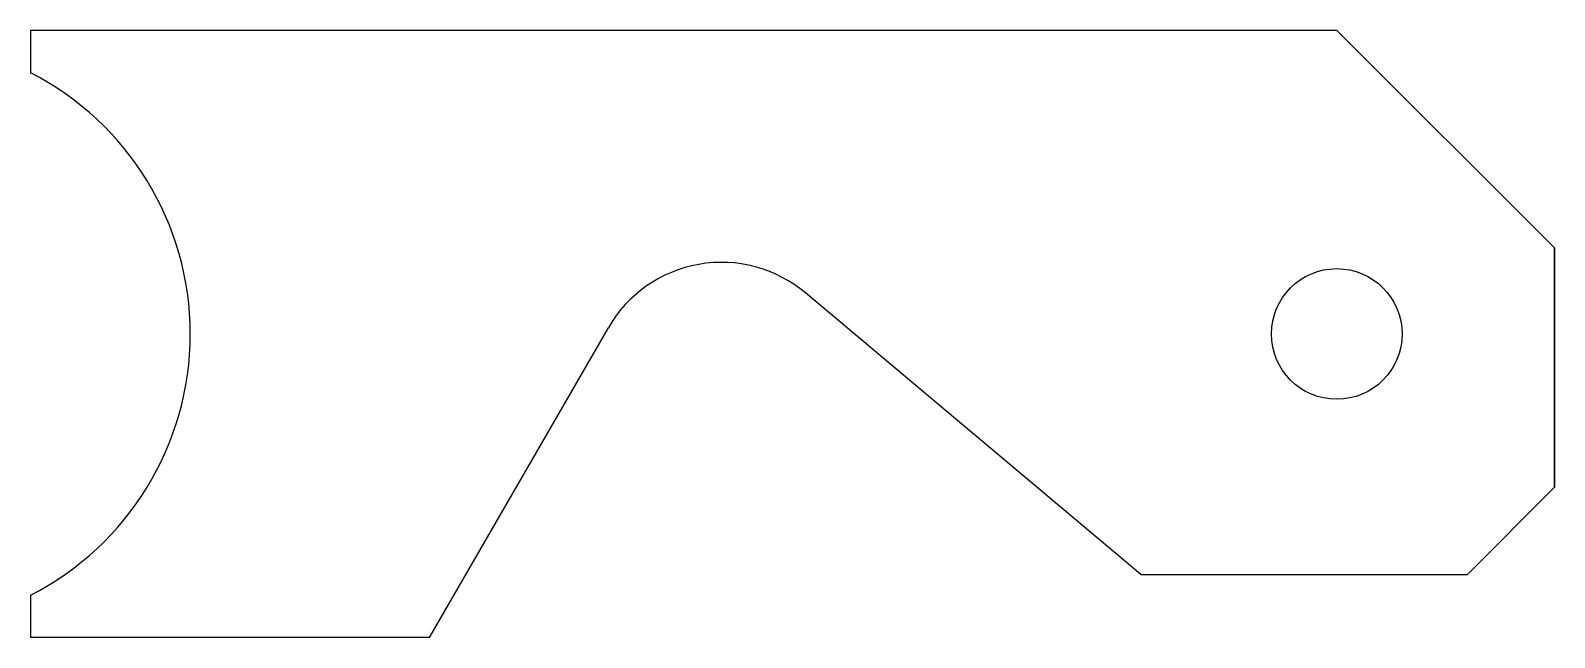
# Model space of a CAD drawing. Header units: millimetres. Extents: x 2566 to 2916, y 1038 to 1177.
import ezdxf

# ---------------------------------------------------------------- set-up
doc = ezdxf.new("R2010")
doc.units = ezdxf.units.MM

msp = doc.modelspace()

# ---------------------------------------------------------------- linework, layer by layer
for p, q in [((2865.96, 1177.3), (2565.96, 1177.3)), ((2565.96, 1177.3), (2565.96, 1167.6)), ((2915.96, 1127.4), (2865.96, 1177.3)), ((2865.96, 1177.3), (2915.96, 1127.4)), ((2915.96, 1072.4), (2915.96, 1127.4)), ((2915.96, 1127.4), (2915.96, 1072.4)), ((2820.96, 1052.4), (2743.93, 1117.03)), ((2657.59, 1037.9), (2698.67, 1109.05)), ((2895.96, 1052.4), (2915.96, 1072.4)), ((2820.96, 1052.4), (2895.96, 1052.4)), ((2565.96, 1047.59), (2565.96, 1037.9)), ((2657.59, 1037.9), (2565.96, 1037.9))]:
    msp.add_line(p, q)
msp.add_circle((2865.96, 1107.6), 15)
for centre, radius, start, end in [((2535.26, 1107.6), 67.4, 297.0964, 62.9036), ((2724.65, 1094.05), 30, 50, 150)]:
    msp.add_arc(centre, radius, start, end)

doc.saveas('drawing.dxf')
